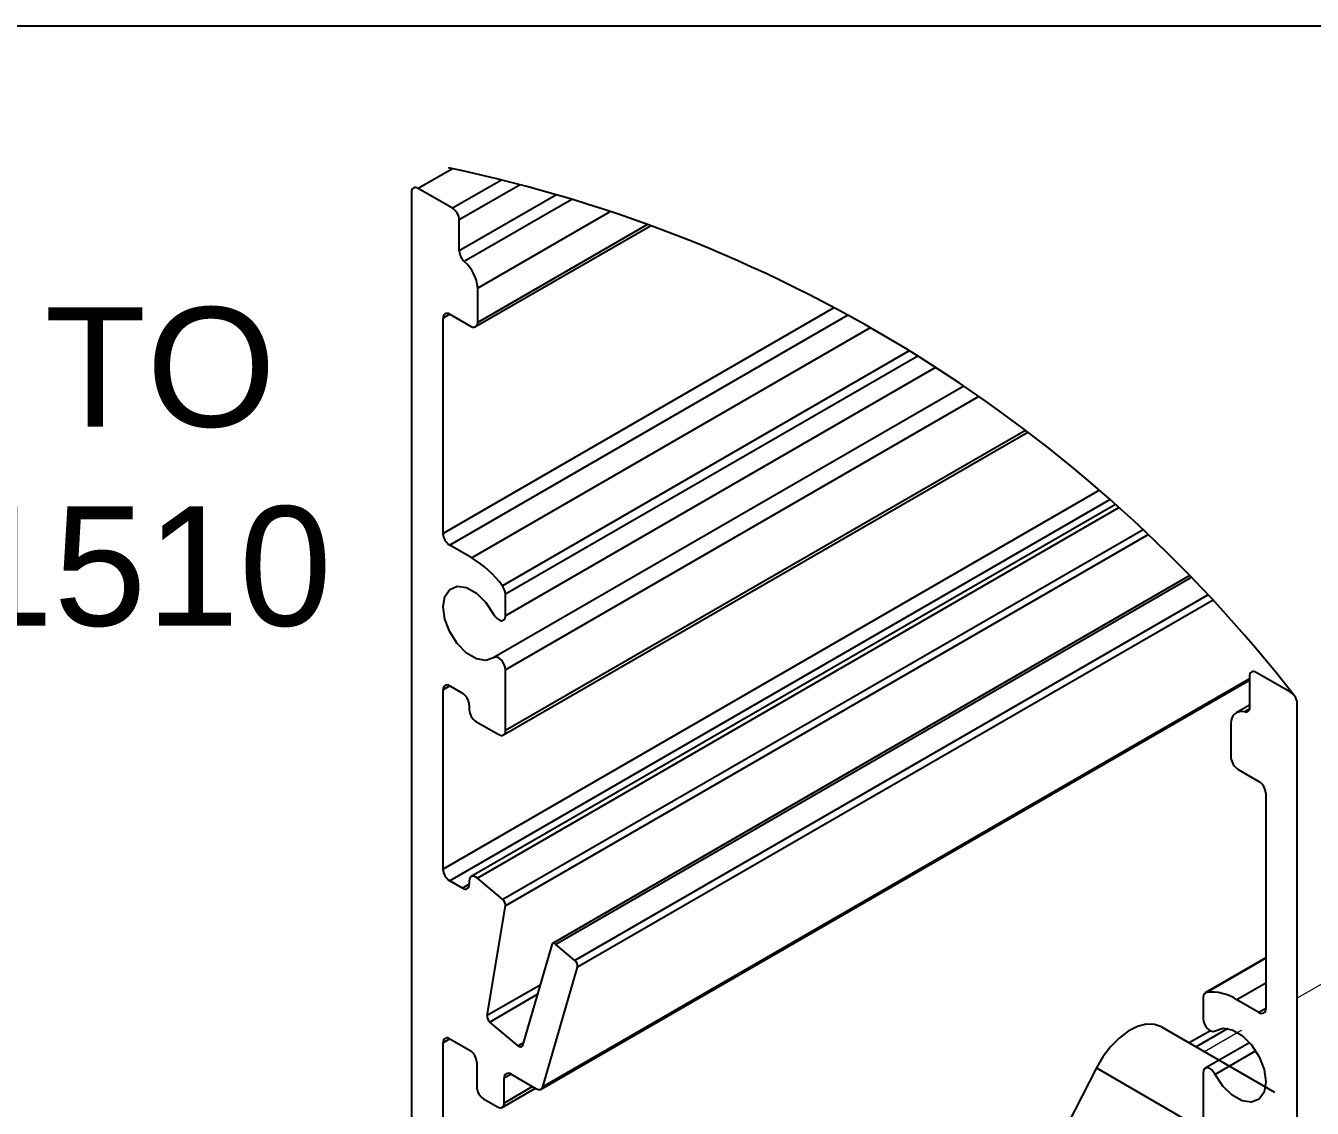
# Model space of a CAD drawing. Extents: x 0 to 12.5, y -13.7 to 0.
# Drawn here: x 5.945 to 7.966, y -1.7 to 0 of the extents above; entities that cross this region are included whole.
import ezdxf

# ---------------------------------------------------------------- set-up
doc = ezdxf.new("R2010")
doc.units = 0
doc.header["$LTSCALE"] = 0.5
doc.header["$MEASUREMENT"] = 0
doc.linetypes.add('HIDDEN2', pattern=[0.1875, 0.125, -0.0625])
for name, color, linetype in [('Brackets', 181, 'CONTINUOUS'), ('Dimension', 10, 'CONTINUOUS'), ('FAB DWG', 221, 'CONTINUOUS'), ('Housing', 150, 'CONTINUOUS')]:
    doc.layers.add(name, color=color, linetype=linetype)
doc.layers.add('Jig', color=41, linetype='CONTINUOUS', lineweight=13)
doc.layers.add('Text-Unprinted', color=131, linetype='CONTINUOUS', plot=False)
doc.styles.get("Standard").update_dxf_attribs({"font": 'arial.ttf'})

msp = doc.modelspace()

# ---------------------------------------------------------------- linework, layer by layer
at = {"layer": 'Brackets', "linetype": 'Continuous', "transparency": 16777216}
for p, q in [((7.7289, -1.5724), (7.8195, -1.6247)), ((7.6265, -1.6367), (7.2317, -2.4079)), ((7.6265, -1.6367), (7.7945, -1.7337))]:
    msp.add_line(p, q, dxfattribs=at)
at = {"layer": 'Brackets', "linetype": 'HIDDEN2', "transparency": 16777216}
msp.add_line((7.8195, -1.6247), (8.2593, -1.8787), dxfattribs=at)
at = {"layer": 'Brackets', "linetype": 'Continuous', "transparency": 16777216, "flags": 128}
msp.add_lwpolyline([(7.7289, -1.5724), (7.7178, -1.5683), (7.705, -1.5681), (7.6911, -1.5718), (7.6767, -1.5791), (7.6625, -1.5897), (7.649, -1.6033), (7.6368, -1.6192), (7.6265, -1.6367)], dxfattribs=at)
at = {"layer": 'Dimension', "transparency": 16777216}
msp.add_arc((6.1469, -2.4423), 2.2667, 37.756, 78.2279, dxfattribs=at)
at = {"layer": 'Housing', "transparency": 16777216}
for p, q in [((6.6154, -0.2246), (6.5618, -0.2555)), ((6.6923, -0.2423), (6.6156, -0.2866)), ((6.5512, -0.2617), (6.5512, -2.33)), ((6.6156, -0.2866), (6.5618, -0.2555)), ((6.7217, -0.2498), (6.6262, -0.305)), ((6.7788, -0.2656), (6.6262, -0.3537)), ((6.8028, -0.2727), (6.6341, -0.3701)), ((6.8635, -0.2919), (6.6553, -0.4122)), ((6.6262, -0.3537), (6.6262, -0.305)), ((6.6519, -0.4725), (6.9265, -0.314)), ((6.9219, -0.3123), (6.6553, -0.4663)), ((6.6553, -0.4663), (6.6553, -0.4122)), ((7.2145, -0.4428), (6.6007, -0.7973)), ((6.6113, -0.4531), (6.6007, -0.4592)), ((6.6007, -0.7973), (6.6007, -0.4592)), ((6.6113, -0.4531), (6.644, -0.472)), ((7.2364, -0.4547), (6.6113, -0.8157)), ((7.2716, -0.4744), (6.646, -0.8357)), ((7.3326, -0.5106), (6.6939, -0.8795)), ((7.346, -0.5188), (6.6988, -0.8927)), ((7.3742, -0.5367), (6.6988, -0.9268)), ((7.4186, -0.566), (6.6807, -0.9922)), ((7.442, -0.5821), (6.6988, -1.0113)), ((6.6957, -1.1138), (7.5191, -0.6383)), ((7.5153, -0.6354), (6.6988, -1.107)), ((7.6313, -0.7293), (6.6007, -1.3245)), ((7.6481, -0.7441), (6.6113, -1.3429)), ((7.6568, -0.7518), (6.6448, -1.3363)), ((7.6623, -0.7568), (6.6547, -1.3387)), ((7.7, -0.7914), (6.6944, -1.3722)), ((7.7082, -0.7992), (6.6987, -1.3822)), ((6.646, -0.8357), (6.6113, -0.8157)), ((7.7733, -0.8636), (6.7727, -1.4414)), ((7.776, -0.8664), (6.778, -1.4427)), ((6.6988, -0.9268), (6.6988, -0.8927)), ((7.8019, -0.8936), (6.8077, -1.4678)), ((7.8097, -0.902), (6.8118, -1.4784)), ((6.6988, -1.107), (6.6988, -1.0113)), ((6.7546, -1.6701), (7.8671, -1.0276)), ((7.8671, -1.0254), (6.7573, -1.6664)), ((7.8671, -1.0216), (7.8671, -1.0704)), ((7.9314, -1.0466), (7.8777, -1.0155)), ((6.6113, -1.0368), (6.6007, -1.0429)), ((6.6007, -1.3245), (6.6007, -1.0429)), ((6.6113, -1.0368), (6.6311, -1.0482)), ((6.6417, -1.0666), (6.6417, -1.074)), ((7.8671, -1.0668), (7.8462, -1.0788)), ((7.942, -3.408), (7.942, -1.0649)), ((7.8667, -1.0733), (7.8592, -1.0777)), ((6.6524, -1.0924), (6.6882, -1.1131)), ((7.8379, -1.0952), (7.8379, -1.1493)), ((7.8492, -1.1681), (7.8819, -1.187)), ((7.8925, -1.2053), (7.8925, -1.5434)), ((6.6311, -1.3544), (6.6113, -1.3429)), ((6.6417, -1.3482), (6.6311, -1.3544)), ((6.6417, -1.3431), (6.6417, -1.3482)), ((6.6944, -1.3722), (6.6547, -1.3387)), ((6.6699, -1.5546), (6.6987, -1.3822)), ((6.7713, -1.4434), (6.7254, -1.6015)), ((6.8077, -1.4678), (6.778, -1.4427)), ((7.8925, -1.4638), (7.7976, -1.5186)), ((7.8925, -1.4642), (7.7994, -1.518)), ((6.7573, -1.6664), (6.8118, -1.4784)), ((6.753, -1.5066), (6.6699, -1.5546)), ((7.8925, -1.5034), (7.8473, -1.5295)), ((6.7486, -1.5216), (6.6742, -1.5646)), ((7.7945, -1.5255), (7.7945, -1.5596)), ((7.8819, -1.5495), (7.8473, -1.5295)), ((7.8925, -1.5434), (7.8819, -1.5495)), ((6.7187, -1.6022), (6.6742, -1.5646)), ((7.8332, -1.5746), (7.783, -1.6036)), ((6.6113, -1.5909), (6.6007, -1.5971)), ((6.6113, -1.5909), (6.6431, -1.6093)), ((7.8056, -1.5783), (7.7724, -1.5975)), ((6.6007, -2.2742), (6.6007, -1.5971)), ((6.7266, -1.5977), (6.7187, -1.6022)), ((7.8672, -1.5971), (7.7976, -1.6373)), ((7.8769, -1.61), (7.8131, -1.6469)), ((6.6537, -1.6277), (6.6537, -1.6669)), ((6.7075, -1.6465), (6.6969, -1.6526)), ((6.6969, -1.6918), (6.6969, -1.6526)), ((6.7075, -1.6465), (6.7471, -1.6694)), ((7.7945, -1.6442), (7.7945, -1.7398)), ((6.6938, -1.6987), (6.7458, -1.6686)), ((6.7414, -1.6661), (6.6969, -1.6918)), ((6.6643, -1.6852), (6.6863, -1.6979))]:
    msp.add_line(p, q, dxfattribs=at)
at = {"layer": 'Housing', "transparency": 16777216, "flags": 128}
for points in [[(6.6801, -0.9926), (6.668, -0.9969), (6.6533, -0.9944), (6.6377, -0.9852), (6.6231, -0.9704), (6.6112, -0.9519), (6.6034, -0.9318), (6.6007, -0.9124), (6.6034, -0.8962), (6.6112, -0.8851), (6.6231, -0.8803), (6.6377, -0.8824), (6.6533, -0.8913), (6.668, -0.9057), (6.6801, -0.9241)], [(6.6801, -0.9241), (6.6826, -0.9279), (6.6855, -0.931), (6.6887, -0.9332), (6.6919, -0.9343), (6.6947, -0.9341), (6.6969, -0.9327), (6.6983, -0.9302), (6.6988, -0.9268)], [(6.6988, -1.0113), (6.6983, -1.0074), (6.6969, -1.0033), (6.6947, -0.9993), (6.6919, -0.9959), (6.6887, -0.9933), (6.6855, -0.9918), (6.6826, -0.9916), (6.6801, -0.9926)], [(7.8671, -1.0704), (7.8669, -1.0723), (7.8665, -1.074), (7.8658, -1.0755), (7.8649, -1.0766), (7.8637, -1.0774), (7.8623, -1.0779), (7.8608, -1.078), (7.8592, -1.0777)], [(6.6547, -1.3387), (6.6524, -1.337), (6.65, -1.336), (6.6478, -1.3356), (6.6457, -1.3359), (6.6441, -1.3368), (6.6428, -1.3384), (6.642, -1.3406), (6.6417, -1.3431)], [(6.778, -1.4427), (6.7769, -1.442), (6.7759, -1.4414), (6.7748, -1.4411), (6.7739, -1.4411), (6.773, -1.4413), (6.7722, -1.4418), (6.7717, -1.4425), (6.7713, -1.4434)], [(7.7945, -1.5596), (7.7949, -1.5636), (7.7963, -1.5677), (7.7986, -1.5717), (7.8014, -1.5751), (7.8045, -1.5777), (7.8077, -1.5791), (7.8106, -1.5794), (7.8131, -1.5784)], [(7.8131, -1.5784), (7.8252, -1.574), (7.8399, -1.5766), (7.8555, -1.5858), (7.8702, -1.6006), (7.8821, -1.6191), (7.8898, -1.6392), (7.8925, -1.6585), (7.8898, -1.6747), (7.8821, -1.6859), (7.8702, -1.6907), (7.8555, -1.6885), (7.8399, -1.6797), (7.8252, -1.6653), (7.8131, -1.6469)], [(6.7254, -1.6015), (6.7251, -1.6024), (6.7245, -1.6031), (6.7237, -1.6036), (6.7229, -1.6039), (6.7219, -1.6038), (6.7209, -1.6035), (6.7198, -1.603), (6.7187, -1.6022)], [(7.8131, -1.6469), (7.8106, -1.6431), (7.8077, -1.6399), (7.8045, -1.6377), (7.8014, -1.6367), (7.7986, -1.6369), (7.7963, -1.6383), (7.7949, -1.6408), (7.7945, -1.6442)], [(6.7471, -1.6694), (6.7488, -1.6702), (6.7505, -1.6707), (6.752, -1.6708), (6.7535, -1.6706), (6.7548, -1.67), (6.7559, -1.6691), (6.7567, -1.6679), (6.7573, -1.6664)]]:
    msp.add_lwpolyline(points, dxfattribs=at)
at = {"layer": 'Housing', "transparency": 16777216}
for centre, radius, start, end in [((6.5577, -0.2606), 0.00655, 50.7624, 189.2023), ((6.6031, -0.306), 0.0231, 2.6115, 57.3885), ((6.6496, -0.3525), 0.0235, 182.9393, 228.4633), ((6.591, -0.4183), 0.0646, 5.4287, 48.2258), ((6.6072, -0.4582), 0.00655, 50.7607, 189.202), ((6.6482, -0.4663), 0.00708, 233.3427, 0.2212), ((6.6237, -0.7963), 0.0231, 182.6115, 237.3885), ((6.5591, -0.9788), 0.1674, 36.3892, 58.7394), ((6.6759, -0.8937), 0.0229, 2.5487, 38.3373), ((7.8735, -1.0206), 0.00655, 50.7624, 189.2023), ((6.6072, -1.0418), 0.00655, 50.7624, 189.2023), ((6.6187, -1.0676), 0.0231, 2.6115, 57.3885), ((7.919, -1.066), 0.0231, 2.6115, 57.3885), ((6.6648, -1.073), 0.0231, 182.6115, 237.3885), ((7.8544, -1.0935), 0.0166, 73.184, 185.6711), ((6.6923, -1.108), 0.00655, 230.7624, 9.2023), ((7.8642, -1.1463), 0.0265, 186.6222, 235.5126), ((7.8695, -1.2064), 0.0231, 2.6114, 57.3893), ((6.6237, -1.3235), 0.0231, 182.6115, 237.3885), ((6.6353, -1.3493), 0.00655, 230.7624, 9.2023), ((6.6868, -1.3814), 0.0119, 356.1807, 50.4223), ((6.8005, -1.4767), 0.0115, 351.8253, 51.1924), ((7.8011, -1.5245), 0.0067, 104.8712, 188.711), ((7.8068, -1.5922), 0.0746, 57.1798, 95.7375), ((6.6818, -1.5554), 0.0119, 176.1807, 230.4223), ((7.886, -1.5445), 0.00655, 230.7624, 9.2023), ((6.6072, -1.596), 0.00655, 50.7624, 189.2023), ((6.6307, -1.6287), 0.0231, 2.6115, 57.3885), ((6.7033, -1.6516), 0.00655, 50.7624, 189.2023), ((6.6768, -1.6658), 0.0231, 182.6115, 237.3885), ((6.6904, -1.6928), 0.00655, 230.7624, 9.2023)]:
    msp.add_arc(centre, radius, start, end, dxfattribs=at)
at = {"layer": 'Jig', "linetype": 'HIDDEN2', "transparency": 16777216}
msp.add_line((8.7202, -1.0778), (7.8514, -1.5794), dxfattribs=at)
at = {"layer": 'Jig', "linetype": 'Continuous', "transparency": 16777216}
msp.add_line((7.8514, -1.5794), (7.7962, -1.6112), dxfattribs=at)
at = {"layer": 'Text-Unprinted', "ltscale": 0.5, "transparency": 16777216}
msp.add_lwpolyline([(0, 0), (12.5376, 0), (12.5376, -13.6803), (0, -13.6803)], close=True, dxfattribs=at)

# ---------------------------------------------------------------- texts
at = {"layer": 'FAB DWG', "ltscale": 0.5, "transparency": 16777216, "insert": (4.2277, -0.6935), "char_height": 0.18751, "attachment_point": 4}
msp.add_mtext_dynamic_manual_height_columns('\\A1;USE JG00245 TO\\PLOCATE BK01510', width=5.873587, gutter_width=0.4688, heights=[0], dxfattribs=at)

doc.saveas('drawing.dxf')
